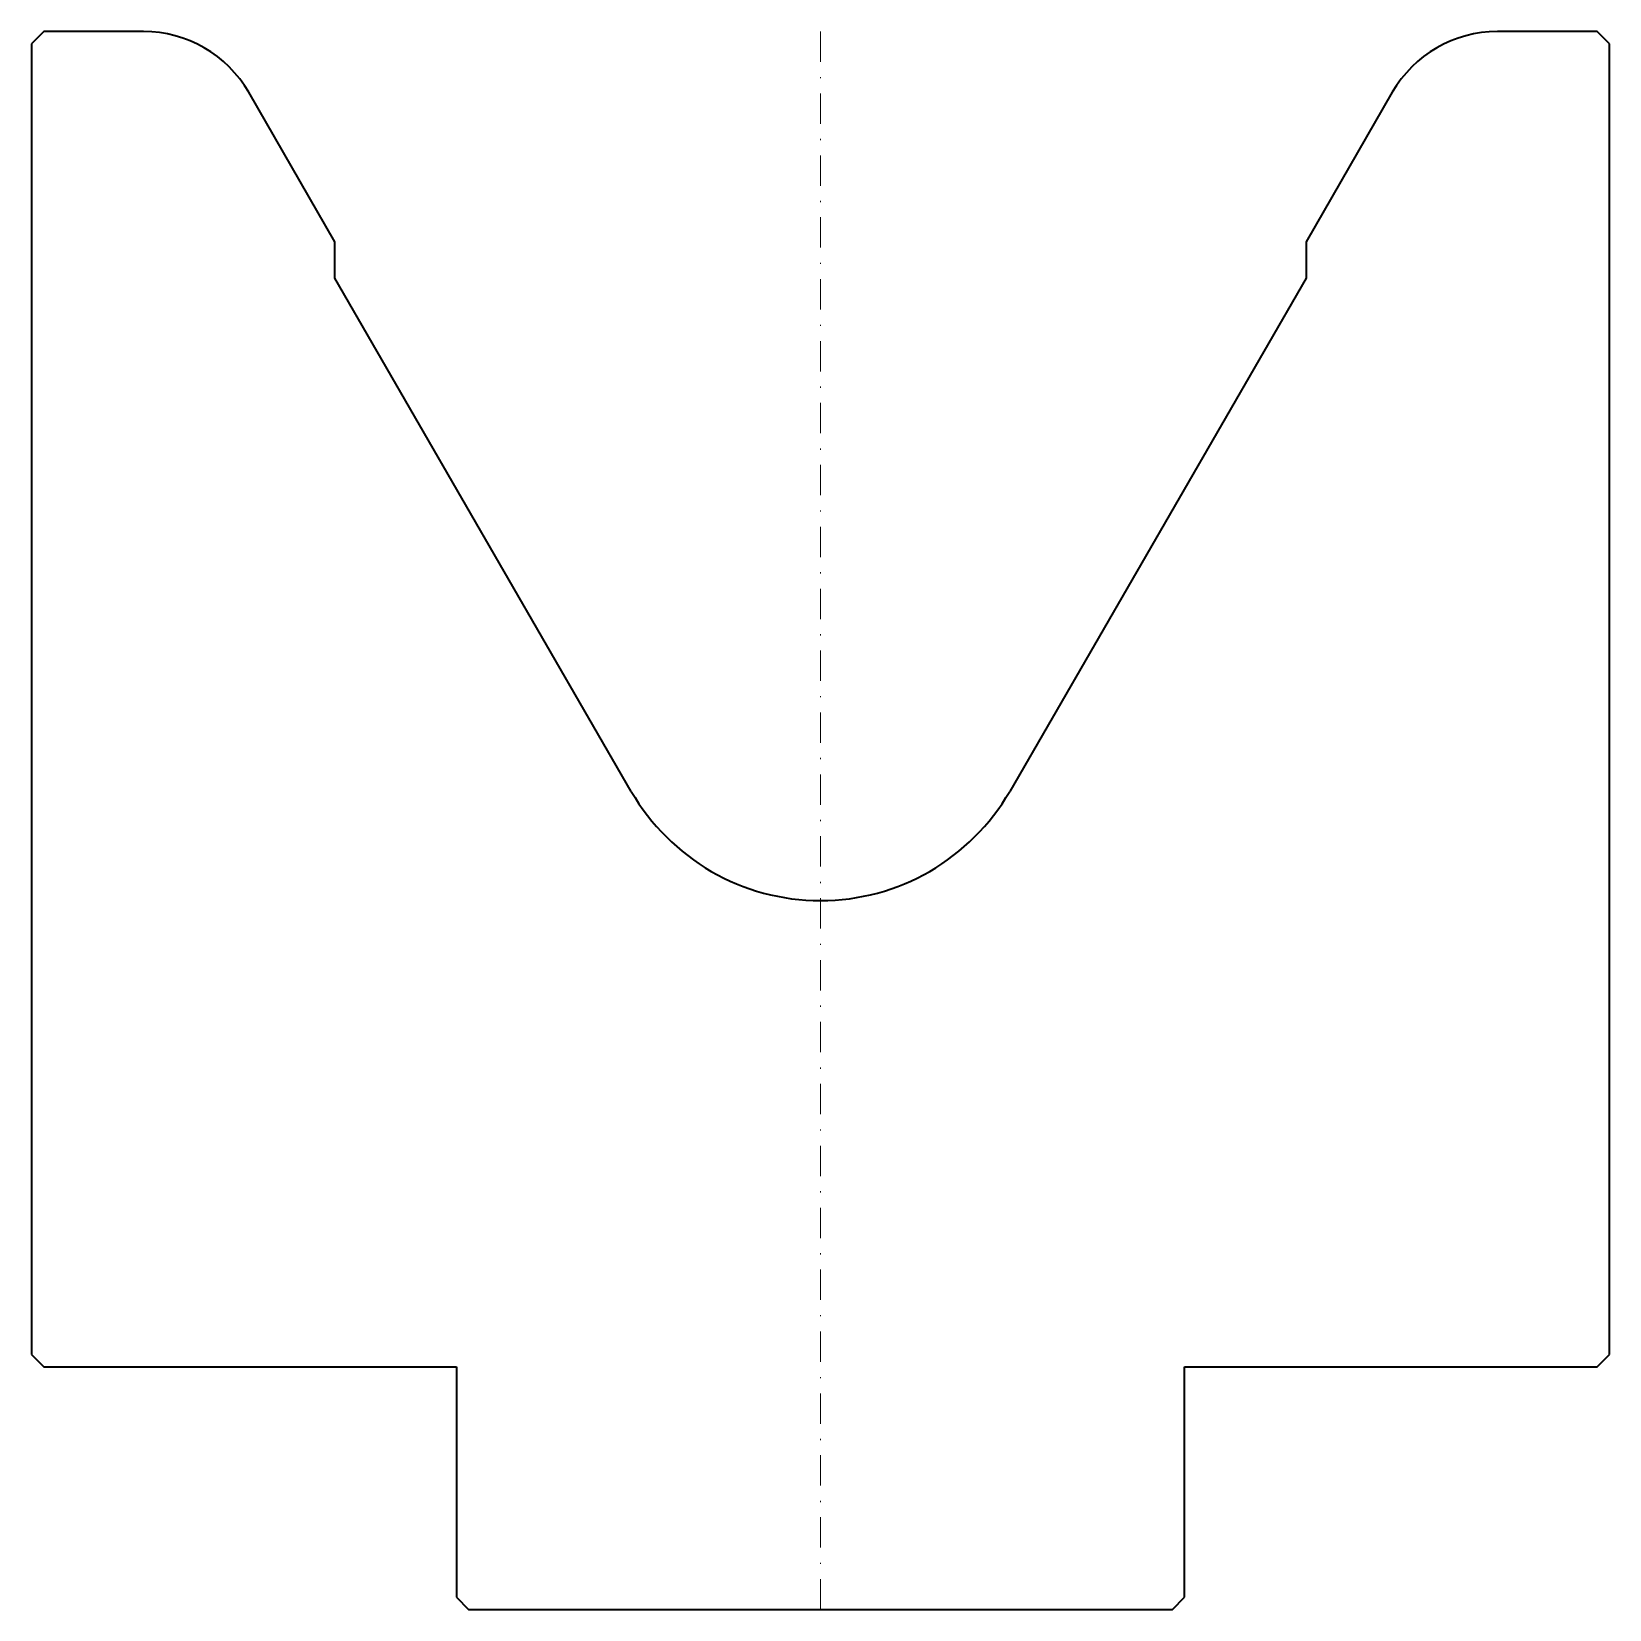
# Model space of a CAD drawing. Header units: millimetres. Extents: x -65 to 65, y -130 to 0.
import ezdxf

# ---------------------------------------------------------------- set-up
doc = ezdxf.new("R2010")
doc.units = ezdxf.units.MM
doc.header["$LTSCALE"] = 5
doc.linetypes.add('AUSGEZOGEN', pattern=[0])
doc.linetypes.add('DASHDOT', pattern=[1, 0.5, -0.25, 0, -0.25])
doc.layers.add('2', color=7, linetype='Continuous')

msp = doc.modelspace()

# ---------------------------------------------------------------- linework, layer by layer
at = {"layer": '2', "color": 7, "linetype": 'AUSGEZOGEN', "lineweight": 35}
for p, q in [((-64, 0), (-65, -1)), ((-55.77, 0), (-64, 0)), ((64, 0), (55.77, 0)), ((65, -1), (64, 0)), ((-65, -1), (-65, -109)), ((65, -109), (65, -1)), ((-40, -17.32), (-47.11, -5)), ((47.11, -5), (40, -17.32)), ((-40, -20.32), (-40, -17.32)), ((40, -17.32), (40, -20.32)), ((-15.59, -62.6), (-40, -20.32)), ((40, -20.32), (15.59, -62.6)), ((-65, -109), (-64, -110)), ((64, -110), (65, -109)), ((-64, -110), (-30, -110)), ((-30, -110), (-30, -129)), ((30, -129), (30, -110)), ((30, -110), (64, -110)), ((-30, -129), (-29, -130)), ((-29, -130), (29, -130)), ((29, -130), (30, -129))]:
    msp.add_line(p, q, dxfattribs=at)
at = {"layer": '2', "color": 7, "linetype": 'DASHDOT', "lineweight": 18}
msp.add_line((0, 0), (0, -130), dxfattribs=at)
at = {"layer": '2', "color": 7, "linetype": 'AUSGEZOGEN', "lineweight": 35}
for centre, radius, start, end in [((-55.77, -10), 10, 30, 90), ((55.77, -10), 10, 90, 150), ((0, -53.6), 18, 210, 330)]:
    msp.add_arc(centre, radius, start, end, dxfattribs=at)

doc.saveas('drawing.dxf')
